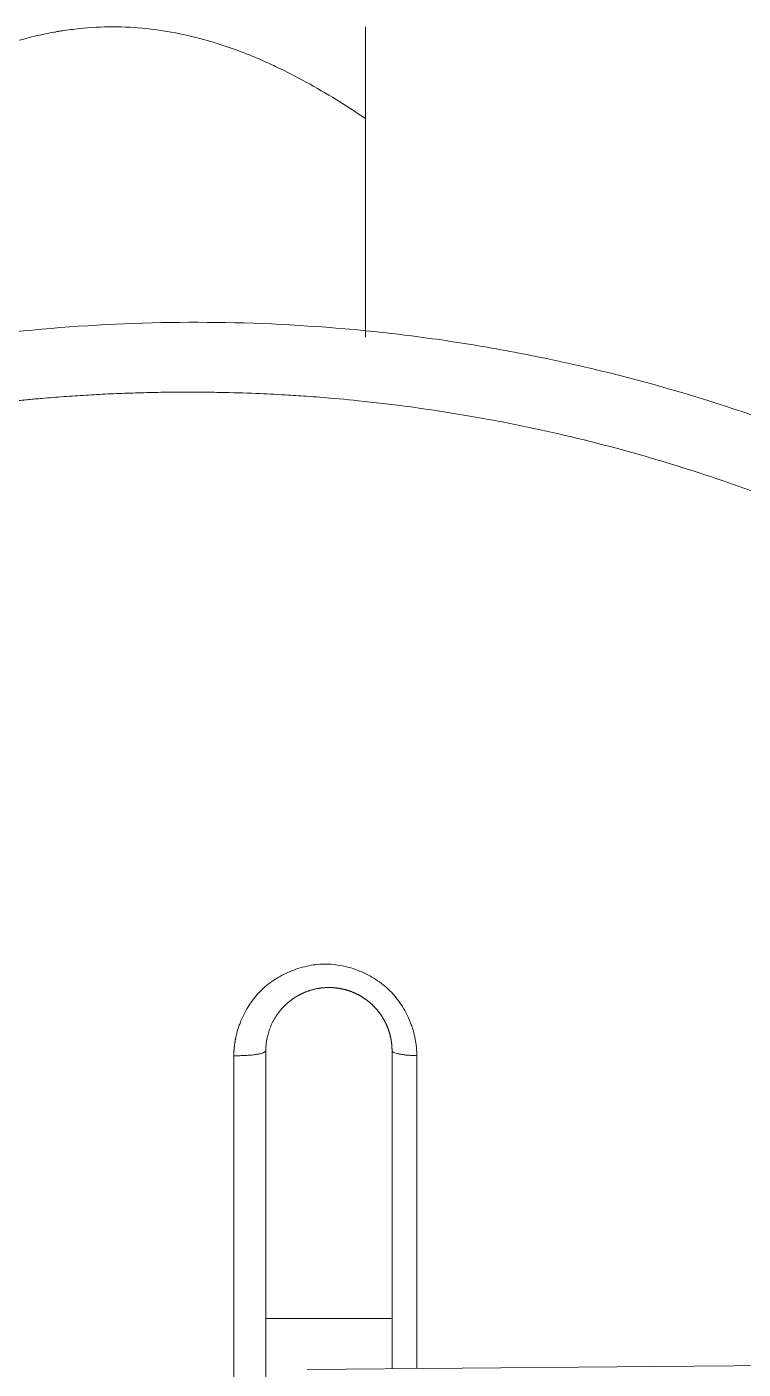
# Model space of a CAD drawing. Header units: millimetres. Extents: x 2915 to 5291, y 1031 to 4391.
# Drawn here: x 3721.68 to 3741.54, y 3968.15 to 4005.35 of the extents above; entities that cross this region are included whole.
import ezdxf

# ---------------------------------------------------------------- set-up
doc = ezdxf.new("R2010")
doc.units = ezdxf.units.MM

msp = doc.modelspace()

# ---------------------------------------------------------------- linework, layer by layer
at = {"linetype": 'Continuous', "lineweight": 18}
for p, q in [((3731.065, 4002.812), (3731.065, 3996.754)), ((3728.304, 3976.978), (3728.304, 3922.135)), ((3731.804, 3968.162), (3731.804, 3976.978)), ((3728.307, 3969.557), (3731.807, 3969.557)), ((3729.45, 3968.142), (3773.065, 3968.523))]:
    msp.add_line(p, q, dxfattribs=at)
for points, knots in [([(3717.065, 4002.812), (3717.333, 4002.993), (3717.604, 4003.168), (3718.149, 4003.504), (3718.424, 4003.665), (3718.98, 4003.969), (3719.541, 4004.257), (3720.402, 4004.632), (3720.99, 4004.837), (3721.587, 4005.018), (3721.89, 4005.095), (3722.274, 4005.175), (3722.351, 4005.19), (3722.467, 4005.211), (3722.506, 4005.218), (3722.584, 4005.231), (3722.778, 4005.262), (3722.972, 4005.287), (3723.44, 4005.336), (3723.753, 4005.353), (3724.067, 4005.353)], [0, 0, 0, 0, 0.125, 0.125, 0.25, 0.25, 0.375, 0.5, 0.625, 0.625, 0.75, 0.75, 0.78125, 0.78125, 0.796875, 0.796875, 0.8125, 0.875, 0.875, 1, 1, 1, 1]), ([(3724.067, 4005.353), (3724.379, 4005.353), (3724.689, 4005.336), (3725.303, 4005.273), (3725.608, 4005.225), (3726.517, 4005.04), (3727.114, 4004.859), (3727.777, 4004.6), (3727.851, 4004.571), (3727.997, 4004.511), (3728.216, 4004.419), (3728.432, 4004.321), (3728.862, 4004.118), (3729.145, 4003.973), (3729.704, 4003.666), (3729.98, 4003.505), (3730.527, 4003.168), (3730.797, 4002.993), (3731.065, 4002.812)], [0, 0, 0, 0, 0.125, 0.125, 0.25, 0.25, 0.5, 0.5, 0.53125, 0.53125, 0.5625, 0.625, 0.625, 0.75, 0.75, 0.875, 0.875, 1, 1, 1, 1]), ([(3731.065, 4002.812), (3731.065, 4002.993), (3731.065, 4003.168), (3731.065, 4003.504), (3731.065, 4003.665), (3731.065, 4003.969), (3731.065, 4004.257), (3731.065, 4004.632), (3731.065, 4004.837), (3731.065, 4005.018), (3731.065, 4005.095), (3731.065, 4005.175), (3731.065, 4005.19), (3731.065, 4005.211), (3731.065, 4005.218), (3731.065, 4005.231), (3731.065, 4005.262), (3731.065, 4005.287), (3731.065, 4005.336), (3731.065, 4005.353), (3731.065, 4005.353)], [0, 0, 0, 0, 0.125, 0.125, 0.25, 0.25, 0.375, 0.5, 0.625, 0.625, 0.75, 0.75, 0.78125, 0.78125, 0.796875, 0.796875, 0.8125, 0.875, 0.875, 1, 1, 1, 1]), ([(3770.007, 3968.562), (3769.992, 3968.596), (3769.977, 3968.63), (3769.824, 3968.979), (3769.683, 3969.293), (3768.96, 3970.85), (3768.331, 3972.063), (3766.976, 3974.426), (3765.885, 3976.153), (3764.481, 3978.087), (3763.85, 3978.898), (3763.423, 3979.436), (3763.206, 3979.702), (3762.547, 3980.497), (3762.095, 3981.018), (3761.171, 3982.038), (3760.698, 3982.536), (3759.254, 3983.998), (3758.255, 3984.924), (3756.185, 3986.688), (3754.578, 3987.942), (3752.606, 3989.286), (3751.739, 3989.836), (3751.157, 3990.197), (3750.863, 3990.374), (3750.271, 3990.724), (3749.973, 3990.895), (3749.373, 3991.232), (3749.072, 3991.398), (3748.163, 3991.882), (3747.552, 3992.192), (3745.704, 3993.077), (3744.453, 3993.612), (3741.913, 3994.572), (3740.624, 3994.997), (3738.007, 3995.738), (3736.679, 3996.052), (3734.656, 3996.44), (3733.977, 3996.556), (3732.62, 3996.756), (3731.941, 3996.841), (3729.905, 3997.051), (3728.547, 3997.133), (3724.472, 3997.205), (3721.753, 3997.021), (3719.033, 3996.597)], [0, 0, 0, 0, 0.001767, 0.001767, 0.018132, 0.018132, 0.08359, 0.08359, 0.149048, 0.181777, 0.198141, 0.198141, 0.214505, 0.214505, 0.247234, 0.247234, 0.279963, 0.279963, 0.345421, 0.345421, 0.410879, 0.443608, 0.459973, 0.459973, 0.476337, 0.476337, 0.492701, 0.492701, 0.509066, 0.509066, 0.541795, 0.541795, 0.607253, 0.607253, 0.672711, 0.672711, 0.738168, 0.738168, 0.770897, 0.770897, 0.803626, 0.803626, 0.869084, 0.869084, 1, 1, 1, 1]), ([(3727.417, 3976.84), (3727.417, 3976.848), (3727.417, 3976.864), (3727.418, 3976.888), (3727.418, 3976.912), (3727.419, 3976.936), (3727.42, 3976.96), (3727.422, 3976.984), (3727.423, 3977.008), (3727.425, 3977.032), (3727.427, 3977.057), (3727.43, 3977.081), (3727.433, 3977.105), (3727.435, 3977.13), (3727.439, 3977.154), (3727.442, 3977.179), (3727.446, 3977.203), (3727.45, 3977.228), (3727.454, 3977.252), (3727.458, 3977.277), (3727.463, 3977.302), (3727.475, 3977.358), (3727.495, 3977.447), (3727.528, 3977.566), (3727.568, 3977.685), (3727.628, 3977.84), (3727.715, 3978.029), (3727.84, 3978.243), (3727.983, 3978.442), (3728.144, 3978.624), (3728.324, 3978.788), (3728.521, 3978.934), (3728.734, 3979.062), (3728.959, 3979.171), (3729.194, 3979.258), (3729.436, 3979.324), (3729.681, 3979.365), (3729.928, 3979.381), (3730.175, 3979.371), (3730.423, 3979.334), (3730.667, 3979.274), (3730.906, 3979.19), (3731.136, 3979.084), (3731.355, 3978.957), (3731.559, 3978.81), (3731.745, 3978.643), (3731.912, 3978.458), (3732.06, 3978.257), (3732.189, 3978.04), (3732.279, 3977.851), (3732.339, 3977.694), (3732.379, 3977.575), (3732.413, 3977.455), (3732.436, 3977.357), (3732.45, 3977.283), (3732.459, 3977.233), (3732.467, 3977.184), (3732.473, 3977.134), (3732.479, 3977.085), (3732.483, 3977.036), (3732.487, 3976.986), (3732.49, 3976.937), (3732.491, 3976.888), (3732.491, 3976.856), (3732.491, 3976.84)], [0, 0, 0, 0, 0.003018, 0.006042, 0.009073, 0.012111, 0.015156, 0.01821, 0.021271, 0.024341, 0.02742, 0.030508, 0.033605, 0.036712, 0.039829, 0.042956, 0.046094, 0.049243, 0.052404, 0.055576, 0.05876, 0.061956, 0.077544, 0.093234, 0.109059, 0.125052, 0.156605, 0.188147, 0.219392, 0.250081, 0.280555, 0.311945, 0.343236, 0.374907, 0.406548, 0.437952, 0.469417, 0.500154, 0.530873, 0.562242, 0.593527, 0.62503, 0.65656, 0.687819, 0.71921, 0.749956, 0.780696, 0.812018, 0.843223, 0.874685, 0.890475, 0.906189, 0.921859, 0.937518, 0.943882, 0.950214, 0.956517, 0.962791, 0.969041, 0.975269, 0.981476, 0.987665, 0.993839, 1, 1, 1, 1]), ([(3730.054, 3978.728), (3730.047, 3978.728), (3730.033, 3978.728), (3730.011, 3978.728), (3729.99, 3978.727), (3729.968, 3978.726), (3729.945, 3978.725), (3729.923, 3978.723), (3729.9, 3978.722), (3729.878, 3978.719), (3729.855, 3978.717), (3729.831, 3978.714), (3729.808, 3978.711), (3729.785, 3978.707), (3729.761, 3978.704), (3729.737, 3978.699), (3729.713, 3978.695), (3729.689, 3978.69), (3729.664, 3978.684), (3729.64, 3978.679), (3729.615, 3978.672), (3729.59, 3978.666), (3729.565, 3978.659), (3729.54, 3978.651), (3729.515, 3978.643), (3729.49, 3978.635), (3729.465, 3978.626), (3729.439, 3978.617), (3729.414, 3978.607), (3729.389, 3978.597), (3729.363, 3978.586), (3729.337, 3978.575), (3729.312, 3978.563), (3729.286, 3978.551), (3729.261, 3978.538), (3729.235, 3978.525), (3729.209, 3978.511), (3729.184, 3978.497), (3729.158, 3978.482), (3729.133, 3978.466), (3729.108, 3978.45), (3729.082, 3978.434), (3729.057, 3978.417), (3729.032, 3978.399), (3729.007, 3978.381), (3728.982, 3978.362), (3728.958, 3978.342), (3728.933, 3978.322), (3728.909, 3978.302), (3728.885, 3978.281), (3728.861, 3978.259), (3728.838, 3978.236), (3728.796, 3978.196), (3728.74, 3978.135), (3728.672, 3978.054), (3728.613, 3977.972), (3728.56, 3977.89), (3728.513, 3977.81), (3728.473, 3977.73), (3728.439, 3977.653), (3728.41, 3977.578), (3728.385, 3977.506), (3728.365, 3977.436), (3728.348, 3977.37), (3728.335, 3977.308), (3728.325, 3977.249), (3728.317, 3977.194), (3728.312, 3977.143), (3728.308, 3977.096), (3728.306, 3977.053), (3728.304, 3977.014), (3728.304, 3976.99), (3728.304, 3976.978)], [0, 0, 0, 0, 0.007583, 0.015252, 0.023008, 0.030851, 0.038782, 0.046799, 0.054904, 0.063096, 0.071376, 0.079743, 0.088197, 0.096739, 0.105369, 0.114087, 0.122893, 0.131786, 0.140768, 0.149837, 0.158995, 0.168241, 0.177575, 0.186998, 0.196508, 0.206108, 0.215795, 0.225571, 0.235436, 0.245389, 0.255431, 0.265562, 0.275781, 0.286089, 0.296486, 0.306972, 0.317547, 0.32821, 0.338963, 0.349804, 0.360735, 0.371755, 0.382864, 0.394061, 0.405349, 0.416725, 0.428191, 0.439745, 0.45139, 0.463123, 0.474946, 0.486858, 0.49886, 0.53908, 0.577763, 0.614906, 0.650511, 0.684578, 0.717107, 0.748096, 0.777548, 0.805461, 0.831835, 0.856671, 0.879969, 0.901729, 0.921951, 0.940635, 0.957782, 0.973391, 0.987464, 1, 1, 1, 1]), ([(3731.804, 3976.978), (3731.804, 3976.985), (3731.804, 3976.998), (3731.804, 3977.018), (3731.803, 3977.037), (3731.802, 3977.057), (3731.801, 3977.076), (3731.8, 3977.096), (3731.799, 3977.116), (3731.797, 3977.135), (3731.795, 3977.155), (3731.793, 3977.174), (3731.791, 3977.194), (3731.788, 3977.213), (3731.786, 3977.232), (3731.783, 3977.252), (3731.78, 3977.271), (3731.776, 3977.29), (3731.773, 3977.309), (3731.769, 3977.328), (3731.765, 3977.347), (3731.761, 3977.366), (3731.756, 3977.385), (3731.752, 3977.404), (3731.747, 3977.423), (3731.742, 3977.442), (3731.737, 3977.46), (3731.731, 3977.479), (3731.725, 3977.497), (3731.72, 3977.516), (3731.714, 3977.534), (3731.707, 3977.553), (3731.701, 3977.571), (3731.694, 3977.589), (3731.687, 3977.607), (3731.68, 3977.625), (3731.673, 3977.643), (3731.666, 3977.661), (3731.658, 3977.678), (3731.65, 3977.696), (3731.642, 3977.713), (3731.634, 3977.731), (3731.626, 3977.748), (3731.617, 3977.765), (3731.609, 3977.782), (3731.6, 3977.799), (3731.591, 3977.816), (3731.581, 3977.833), (3731.572, 3977.85), (3731.562, 3977.866), (3731.552, 3977.883), (3731.542, 3977.899), (3731.532, 3977.915), (3731.522, 3977.931), (3731.512, 3977.947), (3731.501, 3977.963), (3731.49, 3977.979), (3731.479, 3977.994), (3731.468, 3978.01), (3731.457, 3978.025), (3731.445, 3978.04), (3731.434, 3978.055), (3731.422, 3978.07), (3731.41, 3978.085), (3731.398, 3978.099), (3731.386, 3978.114), (3731.373, 3978.128), (3731.361, 3978.142), (3731.348, 3978.156), (3731.335, 3978.17), (3731.323, 3978.184), (3731.309, 3978.198), (3731.296, 3978.211), (3731.283, 3978.224), (3731.269, 3978.238), (3731.256, 3978.251), (3731.242, 3978.263), (3731.228, 3978.276), (3731.214, 3978.289), (3731.2, 3978.301), (3731.186, 3978.313), (3731.171, 3978.325), (3731.157, 3978.337), (3731.142, 3978.349), (3731.128, 3978.36), (3731.113, 3978.372), (3731.098, 3978.383), (3731.083, 3978.394), (3731.068, 3978.405), (3731.052, 3978.416), (3731.037, 3978.426), (3731.022, 3978.437), (3731.006, 3978.447), (3730.99, 3978.457), (3730.975, 3978.467), (3730.959, 3978.476), (3730.943, 3978.486), (3730.927, 3978.495), (3730.911, 3978.505), (3730.894, 3978.513), (3730.878, 3978.522), (3730.862, 3978.531), (3730.845, 3978.539), (3730.829, 3978.548), (3730.812, 3978.556), (3730.795, 3978.564), (3730.779, 3978.571), (3730.762, 3978.579), (3730.745, 3978.586), (3730.728, 3978.593), (3730.711, 3978.6), (3730.694, 3978.607), (3730.677, 3978.614), (3730.659, 3978.62), (3730.642, 3978.627), (3730.625, 3978.633), (3730.607, 3978.639), (3730.59, 3978.644), (3730.572, 3978.65), (3730.555, 3978.655), (3730.537, 3978.66), (3730.52, 3978.665), (3730.502, 3978.67), (3730.484, 3978.675), (3730.467, 3978.679), (3730.449, 3978.683), (3730.431, 3978.687), (3730.413, 3978.691), (3730.396, 3978.695), (3730.378, 3978.698), (3730.36, 3978.701), (3730.342, 3978.705), (3730.324, 3978.707), (3730.306, 3978.71), (3730.288, 3978.713), (3730.27, 3978.715), (3730.252, 3978.717), (3730.234, 3978.719), (3730.216, 3978.721), (3730.198, 3978.722), (3730.18, 3978.724), (3730.162, 3978.725), (3730.144, 3978.726), (3730.126, 3978.727), (3730.108, 3978.727), (3730.09, 3978.728), (3730.072, 3978.728), (3730.06, 3978.728), (3730.054, 3978.728)], [0, 0, 0, 0, 0.007324, 0.014638, 0.021943, 0.029239, 0.036525, 0.043803, 0.051072, 0.058332, 0.065582, 0.072824, 0.080058, 0.087282, 0.094498, 0.101705, 0.108903, 0.116093, 0.123275, 0.130448, 0.137612, 0.144769, 0.151917, 0.159057, 0.166188, 0.173312, 0.180427, 0.187535, 0.194634, 0.201726, 0.20881, 0.215886, 0.222954, 0.230015, 0.237068, 0.244113, 0.251151, 0.258182, 0.265205, 0.272221, 0.279229, 0.286231, 0.293225, 0.300212, 0.307192, 0.314165, 0.321131, 0.32809, 0.335043, 0.341988, 0.348927, 0.35586, 0.362785, 0.369705, 0.376617, 0.383524, 0.390424, 0.397318, 0.404205, 0.411087, 0.417962, 0.424831, 0.431694, 0.438552, 0.445403, 0.452249, 0.459089, 0.465923, 0.472752, 0.479575, 0.486393, 0.493205, 0.500012, 0.506814, 0.51361, 0.520401, 0.527188, 0.533969, 0.540745, 0.547516, 0.554282, 0.561044, 0.567801, 0.574553, 0.5813, 0.588043, 0.594782, 0.601516, 0.608246, 0.614971, 0.621693, 0.62841, 0.635123, 0.641832, 0.648537, 0.655238, 0.661936, 0.668629, 0.675319, 0.682005, 0.688688, 0.695367, 0.702043, 0.708716, 0.715385, 0.722051, 0.728714, 0.735374, 0.74203, 0.748684, 0.755335, 0.761983, 0.768628, 0.775271, 0.781911, 0.788548, 0.795183, 0.801815, 0.808445, 0.815073, 0.821699, 0.828322, 0.834944, 0.841563, 0.84818, 0.854796, 0.86141, 0.868022, 0.874632, 0.881241, 0.887848, 0.894453, 0.901058, 0.907661, 0.914262, 0.920863, 0.927462, 0.93406, 0.940658, 0.947254, 0.95385, 0.960444, 0.967038, 0.973632, 0.980224, 0.986817, 0.993409, 1, 1, 1, 1])]:
    msp.add_open_spline(points, degree=3, knots=knots, dxfattribs=at)
at = {"linetype": 'Continuous', "lineweight": 13}
for points, knots in [([(3767.774, 3968.48), (3767.77, 3968.487), (3767.762, 3968.505), (3767.749, 3968.534), (3767.735, 3968.566), (3767.721, 3968.595), (3767.709, 3968.623), (3767.68, 3968.684), (3767.636, 3968.78), (3767.575, 3968.91), (3767.514, 3969.042), (3767.451, 3969.175), (3767.386, 3969.309), (3767.321, 3969.444), (3767.255, 3969.581), (3767.187, 3969.719), (3767.119, 3969.857), (3767.049, 3969.997), (3766.978, 3970.139), (3766.906, 3970.281), (3766.703, 3970.677), (3766.371, 3971.306), (3765.927, 3972.107), (3765.505, 3972.832), (3765.102, 3973.5), (3764.687, 3974.162), (3764.258, 3974.82), (3763.817, 3975.472), (3763.364, 3976.118), (3762.898, 3976.758), (3762.42, 3977.391), (3761.929, 3978.018), (3760.957, 3979.217), (3759.425, 3980.951), (3757.221, 3983.131), (3754.829, 3985.194), (3752.255, 3987.119), (3749.775, 3988.712), (3747.417, 3990.028), (3745.197, 3991.118), (3742.822, 3992.125), (3740.297, 3993.028), (3737.63, 3993.807), (3735.516, 3994.285), (3734.003, 3994.562), (3733.12, 3994.706), (3732.072, 3994.855), (3730.961, 3994.986), (3730.033, 3995.071), (3729.356, 3995.122), (3728.767, 3995.159), (3727.966, 3995.198), (3727.153, 3995.222), (3726.399, 3995.231), (3725.776, 3995.23), (3725.156, 3995.221), (3724.538, 3995.204), (3723.923, 3995.179), (3723.311, 3995.146), (3722.702, 3995.106), (3722.235, 3995.068), (3721.911, 3995.04), (3721.727, 3995.022), (3721.543, 3995.004), (3721.36, 3994.985), (3721.176, 3994.965), (3720.993, 3994.944), (3720.811, 3994.923), (3720.628, 3994.9), (3720.446, 3994.876), (3720.264, 3994.852), (3720.083, 3994.826), (3719.901, 3994.8), (3719.72, 3994.773), (3719.54, 3994.745), (3719.359, 3994.716), (3719.239, 3994.696), (3719.179, 3994.686)], [0, 0, 0, 0, 0.000414, 0.00102, 0.001597, 0.002144, 0.002661, 0.003149, 0.005544, 0.007966, 0.010414, 0.012888, 0.015389, 0.017916, 0.020469, 0.023048, 0.025654, 0.028286, 0.030943, 0.033627, 0.036337, 0.053374, 0.069513, 0.082591, 0.095713, 0.108878, 0.122084, 0.135331, 0.148618, 0.161945, 0.175311, 0.188714, 0.202155, 0.253296, 0.305515, 0.358748, 0.412925, 0.467972, 0.507827, 0.549577, 0.593141, 0.63843, 0.685351, 0.733805, 0.748198, 0.763308, 0.779125, 0.801873, 0.819981, 0.826329, 0.836305, 0.849873, 0.866981, 0.877547, 0.888071, 0.898553, 0.908993, 0.919391, 0.929747, 0.94006, 0.950333, 0.953457, 0.956578, 0.959697, 0.962813, 0.965927, 0.969038, 0.972146, 0.975251, 0.978354, 0.981455, 0.984552, 0.987647, 0.990739, 0.993829, 0.996916, 1, 1, 1, 1]), ([(3727.417, 3949.557), (3727.417, 3949.624), (3727.417, 3949.759), (3727.417, 3949.96), (3727.417, 3950.162), (3727.417, 3950.363), (3727.417, 3950.564), (3727.417, 3950.765), (3727.417, 3950.966), (3727.417, 3951.167), (3727.417, 3951.368), (3727.417, 3951.569), (3727.417, 3951.771), (3727.417, 3951.972), (3727.417, 3952.174), (3727.417, 3952.376), (3727.417, 3952.578), (3727.417, 3952.781), (3727.417, 3953.2), (3727.417, 3953.835), (3727.417, 3954.689), (3727.417, 3955.547), (3727.417, 3956.561), (3727.417, 3957.734), (3727.417, 3959.072), (3727.417, 3960.437), (3727.417, 3961.833), (3727.417, 3963.333), (3727.417, 3964.947), (3727.417, 3966.64), (3727.417, 3968.353), (3727.417, 3969.762), (3727.417, 3970.894), (3727.417, 3971.734), (3727.417, 3972.591), (3727.417, 3973.288), (3727.417, 3973.822), (3727.417, 3974.188), (3727.417, 3974.557), (3727.417, 3974.93), (3727.417, 3975.305), (3727.417, 3975.684), (3727.417, 3976.067), (3727.417, 3976.452), (3727.417, 3976.71), (3727.417, 3976.84)], [0, 0, 0, 0, 0.007368, 0.014725, 0.022071, 0.02941, 0.036742, 0.044071, 0.051398, 0.058725, 0.066055, 0.073388, 0.080727, 0.088075, 0.095432, 0.102802, 0.110185, 0.117584, 0.125, 0.156022, 0.18712, 0.218409, 0.25, 0.298064, 0.346871, 0.396666, 0.447652, 0.5, 0.561336, 0.625, 0.686242, 0.75, 0.780288, 0.811214, 0.842783, 0.875, 0.888388, 0.9019, 0.915538, 0.9293, 0.943189, 0.957202, 0.971342, 0.985608, 1, 1, 1, 1]), ([(3728.304, 3976.978), (3728.304, 3976.969), (3728.299, 3976.96), (3728.279, 3976.942), (3728.263, 3976.933), (3728.223, 3976.917), (3728.198, 3976.908), (3728.14, 3976.893), (3728.107, 3976.886), (3728.033, 3976.873), (3727.992, 3976.867), (3727.905, 3976.857), (3727.859, 3976.853), (3727.762, 3976.846), (3727.712, 3976.843), (3727.609, 3976.84), (3727.557, 3976.839), (3727.504, 3976.839)], [0, 0, 0, 0, 0.125, 0.125, 0.25, 0.25, 0.375, 0.375, 0.5, 0.5, 0.625, 0.625, 0.75, 0.75, 0.875, 0.875, 1, 1, 1, 1]), ([(3732.491, 3976.84), (3732.444, 3976.841), (3732.398, 3976.843), (3732.307, 3976.848), (3732.263, 3976.851), (3732.18, 3976.859), (3732.14, 3976.864), (3732.066, 3976.874), (3732.031, 3976.88), (3731.969, 3976.893), (3731.941, 3976.9), (3731.892, 3976.914), (3731.871, 3976.922), (3731.838, 3976.937), (3731.825, 3976.945), (3731.808, 3976.962), (3731.804, 3976.97), (3731.804, 3976.978)], [0, 0, 0, 0, 0.125, 0.125, 0.25, 0.25, 0.375, 0.375, 0.5, 0.5, 0.625, 0.625, 0.75, 0.75, 0.875, 0.875, 1, 1, 1, 1]), ([(3732.491, 3976.839), (3732.491, 3976.78), (3732.491, 3976.66), (3732.491, 3976.482), (3732.491, 3976.304), (3732.491, 3976.126), (3732.492, 3975.949), (3732.492, 3975.773), (3732.492, 3975.597), (3732.492, 3975.421), (3732.492, 3975.246), (3732.492, 3975.072), (3732.492, 3974.898), (3732.492, 3974.724), (3732.492, 3974.551), (3732.492, 3974.379), (3732.492, 3974.206), (3732.492, 3974.035), (3732.492, 3973.864), (3732.492, 3973.693), (3732.492, 3973.523), (3732.492, 3973.354), (3732.492, 3973.185), (3732.492, 3973.016), (3732.492, 3972.848), (3732.492, 3972.681), (3732.492, 3972.513), (3732.492, 3972.347), (3732.492, 3972.181), (3732.492, 3972.015), (3732.492, 3971.85), (3732.492, 3971.685), (3732.492, 3971.521), (3732.492, 3971.357), (3732.492, 3971.194), (3732.492, 3971.031), (3732.492, 3970.869), (3732.491, 3970.707), (3732.491, 3970.546), (3732.491, 3970.385), (3732.491, 3970.225), (3732.491, 3969.529), (3732.492, 3968.849), (3732.492, 3968.222), (3732.492, 3968.185)], [0, 0, 0, 0, 0.020778, 0.041493, 0.062146, 0.082737, 0.103265, 0.123731, 0.144135, 0.164477, 0.184757, 0.204976, 0.225132, 0.245227, 0.265261, 0.285233, 0.305144, 0.324994, 0.344783, 0.364511, 0.384179, 0.403786, 0.423333, 0.442819, 0.462245, 0.481611, 0.500918, 0.520165, 0.539353, 0.558481, 0.57755, 0.59656, 0.615512, 0.634405, 0.65324, 0.672017, 0.690736, 0.709397, 0.728001, 0.746548, 0.765037, 0.78347, 0.987155, 1, 1, 1, 1])]:
    msp.add_open_spline(points, degree=3, knots=knots, dxfattribs=at)
msp.add_open_spline([(3727.504, 3976.839), (3727.475, 3976.839), (3727.446, 3976.839), (3727.417, 3976.84)], degree=3, dxfattribs=at)

doc.saveas('drawing.dxf')
